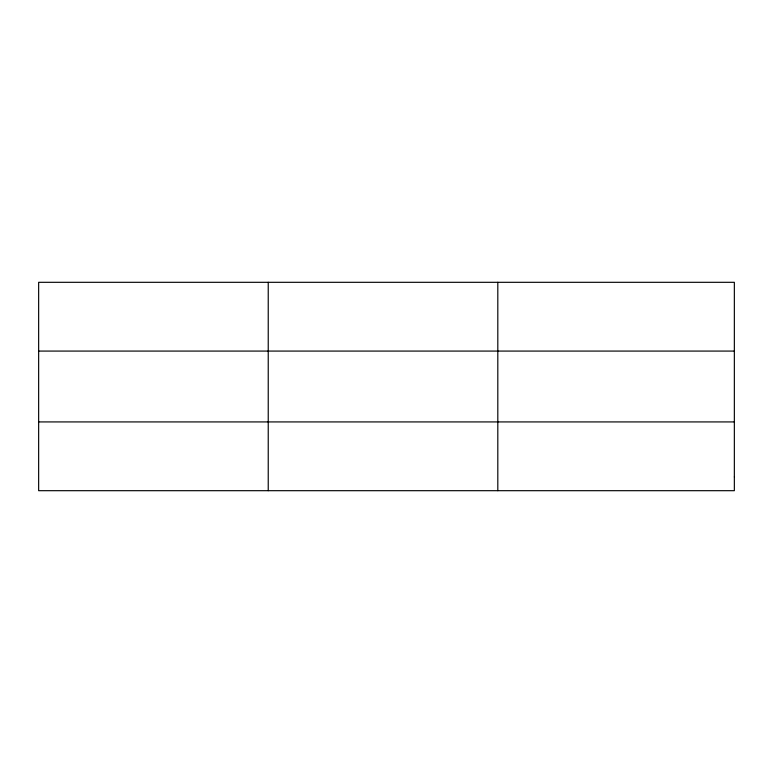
<?xml version="1.0" encoding="UTF-8"?>
<svg xmlns="http://www.w3.org/2000/svg" width="773" height="773" viewBox="0 0 773 773"><rect width="100%" height="100%" fill="white"/><g stroke="black" fill="none" stroke-linecap="round" stroke-linejoin="round"><path stroke-width="1.16" d="M268.231 282.309L268.231 490.691M497.812 282.309L497.812 490.691M38.65 351.077L734.35 351.077M38.65 421.923L734.35 421.923M734.35 476.931L734.35 490.691L38.65 490.691L38.65 282.309L734.35 282.309L734.35 476.931"/></g></svg>
